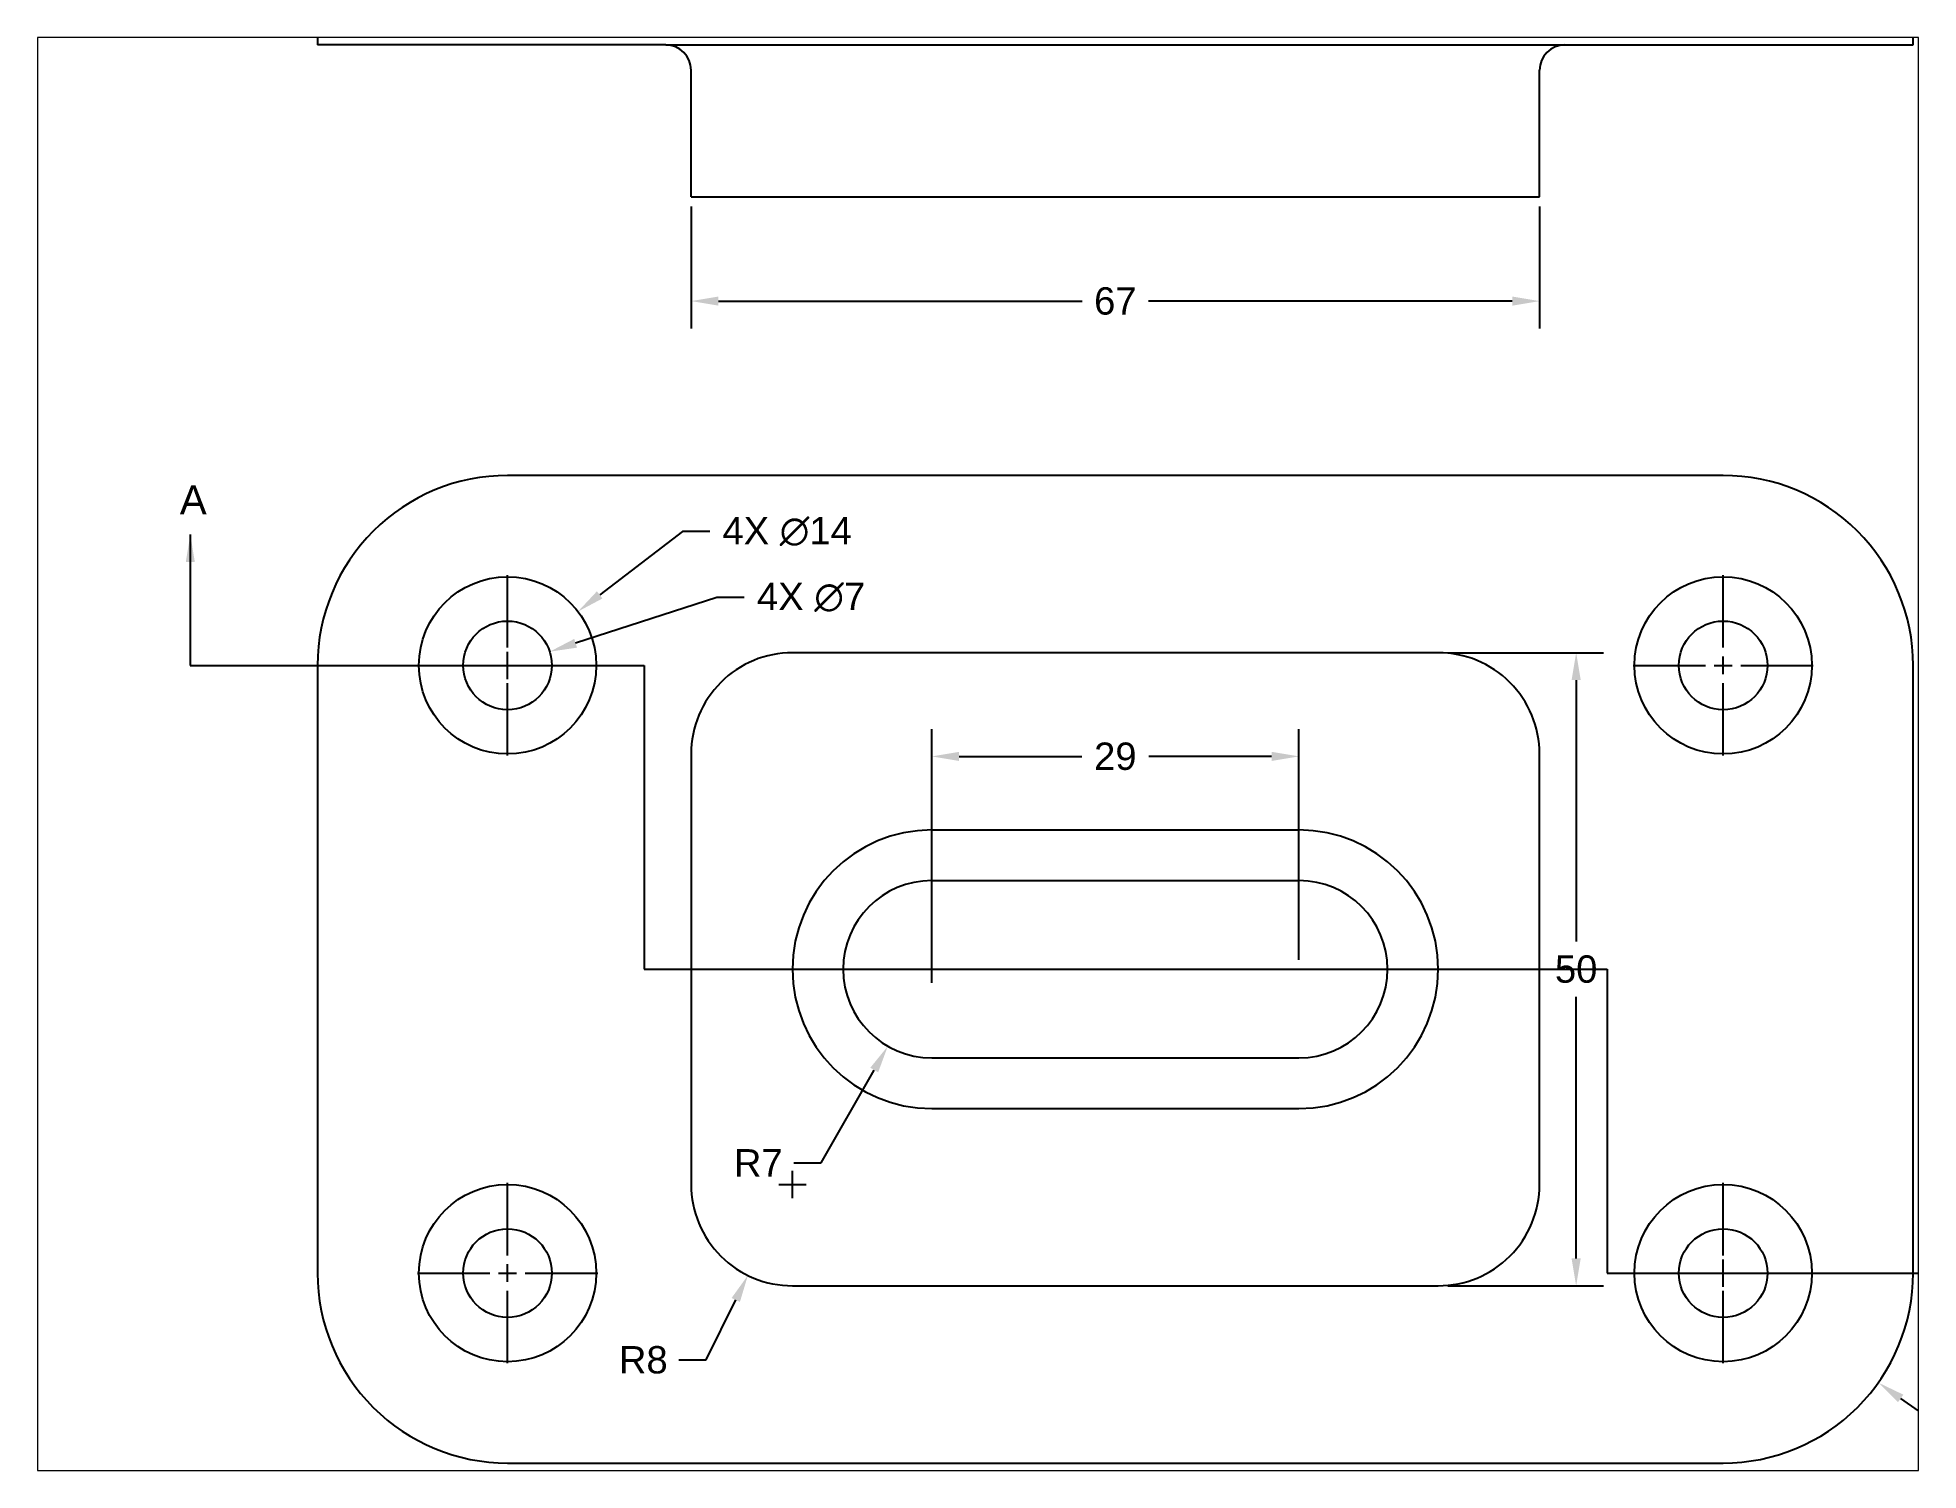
# Paper-space layout 'Layout1' of a CAD drawing. Header units: millimetres. Extents: x 1.05 to 9.45, y 0.8 to 7.2.
# The model-space entities are those that its viewports show. They can reach past a viewport. Long polylines and large blocks are cut down to what shows.
import ezdxf

# ---------------------------------------------------------------- set-up
doc = ezdxf.new("R2010")
doc.units = ezdxf.units.MM
doc.header["$LTSCALE"] = 4
doc.header["$MEASUREMENT"] = 0
for name, pattern in [('CENTER2', [1.125, 0.75, -0.125, 0.125, -0.125]), ('HIDDEN', [0.375, 0.25, -0.125]), ('PHANTOM', [2.5, 1.25, -0.25, 0.25, -0.25, 0.25, -0.25])]:
    doc.linetypes.add(name, pattern=pattern)
doc.layers.get('Defpoints').update_dxf_attribs({"lineweight": 60})
for name, color, linetype in [('centershit', 7, 'Continuous'), ('cuttingplane', 7, 'PHANTOM'), ('dims', 7, 'Continuous')]:
    doc.layers.add(name, color=color, linetype=linetype)
doc.layers.add('hidden', color=7, linetype='HIDDEN', plot=False)
doc.styles.get("Standard").update_dxf_attribs({"font": 'arial.ttf'})
doc.dimstyles.get("Standard").update_dxf_attribs({"dimscale": 12, "dimtxt": 0.18, "dimasz": 0.18, "dimexe": 0.18, "dimexo": 0.0625, "dimgap": 0.09, "dimtad": 0, "dimtih": 1, "dimtoh": 1, "dimdec": 0, "dimzin": 0, "dimdsep": 46, "dimtxsty": 'Standard', "dimcen": 0.09, "dimadec": 0, "dimazin": 0, "dimtfac": 1, "dimtdec": 0, "dimtofl": 0, "dimtmove": 0, "dimatfit": 3, "dimfxl": 1, "dimtolj": 1, "dimtzin": 0, "dimarcsym": 0})

# ---------------------------------------------------------------- blocks, each defined once
blk = doc.blocks.new('*U2')
for radius in [7, 3.5]:
    blk.add_circle((0, 0), radius)
blk = doc.blocks.new('*U3')
at = {"color": 0, "linetype": 'ByBlock', "lineweight": -2, "transparency": 16777216}
for p in [(0, 0), (96, 0), (0, -48), (96, -48)]:
    blk.add_blockref('*U2', p, dxfattribs=at)
blk = doc.blocks.new('*U10')
at = {"layer": 'hidden', "color": 0, "linetype": 'CENTER2', "transparency": 16777216}
for p, q in [((0, 1.4), (0, 7.12)), ((-7.12, 0), (-1.4, 0)), ((1.4, 0), (7.12, 0)), ((0, -7.12), (0, -1.4))]:
    blk.add_line(p, q, dxfattribs=at)
at = {"layer": 'hidden', "color": 0, "linetype": 'Continuous', "transparency": 16777216}
for p, q in [((-0.7, 0), (0.7, 0)), ((0, -0.7), (0, 0.7))]:
    blk.add_line(p, q, dxfattribs=at)
blk = doc.blocks.new('*U11')
at = {"layer": 'hidden', "color": 0, "linetype": 'CENTER2', "transparency": 16777216}
for p, q in [((0, 1.4), (0, 7.12)), ((-7.12, 0), (-1.4, 0)), ((1.4, 0), (7.12, 0)), ((0, -7.12), (0, -1.4))]:
    blk.add_line(p, q, dxfattribs=at)
at = {"layer": 'hidden', "color": 0, "linetype": 'Continuous', "transparency": 16777216}
for p, q in [((-0.7, 0), (0.7, 0)), ((0, -0.7), (0, 0.7))]:
    blk.add_line(p, q, dxfattribs=at)
blk = doc.blocks.new('*U12')
at = {"layer": 'hidden', "color": 0, "linetype": 'CENTER2', "transparency": 16777216}
for p, q in [((0, 1.4), (0, 7.12)), ((-7.12, 0), (-1.4, 0)), ((1.4, 0), (7.12, 0)), ((0, -7.12), (0, -1.4))]:
    blk.add_line(p, q, dxfattribs=at)
at = {"layer": 'hidden', "color": 0, "linetype": 'Continuous', "transparency": 16777216}
for p, q in [((-0.7, 0), (0.7, 0)), ((0, -0.7), (0, 0.7))]:
    blk.add_line(p, q, dxfattribs=at)
blk = doc.blocks.new('*U13')
at = {"layer": 'hidden', "color": 0, "linetype": 'CENTER2', "transparency": 16777216}
for p, q in [((0, 1.4), (0, 7.12)), ((-7.12, 0), (-1.4, 0)), ((1.4, 0), (7.12, 0)), ((0, -7.12), (0, -1.4))]:
    blk.add_line(p, q, dxfattribs=at)
at = {"layer": 'hidden', "color": 0, "linetype": 'Continuous', "transparency": 16777216}
for p, q in [((-0.7, 0), (0.7, 0)), ((0, -0.7), (0, 0.7))]:
    blk.add_line(p, q, dxfattribs=at)
blk = doc.blocks.new('*D22')
at = {"layer": 'Defpoints', "color": 0, "transparency": 16777216}
for p in [(48.5, 39), (45.03, 32.92)]:
    blk.add_point(p, dxfattribs=at)
at = {"layer": 'dims', "color": 0, "lineweight": -2, "transparency": 16777216}
for p, q in [((47.42, 39), (49.58, 39)), ((48.5, 37.92), (48.5, 40.08)), ((39.78, 23.71), (43.96, 31.04)), ((37.62, 23.71), (39.78, 23.71))]:
    blk.add_line(p, q, dxfattribs=at)
at = {"layer": 'dims', "color": 0, "transparency": 16777216}
blk.add_solid([(43.65, 31.22), (44.27, 30.86), (45.03, 32.92)], dxfattribs=at)
at = {"layer": 'dims', "color": 0, "transparency": 16777216, "insert": (34.8, 23.71), "char_height": 2.16, "attachment_point": 5}
blk.add_mtext('\\A1;R7', dxfattribs=at)
blk = doc.blocks.new('*D23')
at = {"layer": 'Defpoints', "color": 0, "transparency": 16777216}
for p in [(37.5, 22), (33.98, 14.82)]:
    blk.add_point(p, dxfattribs=at)
at = {"layer": 'dims', "color": 0, "lineweight": -2, "transparency": 16777216}
for p, q in [((37.5, 20.92), (37.5, 23.08)), ((36.42, 22), (38.58, 22)), ((30.7, 8.14), (33.03, 12.88)), ((28.54, 8.14), (30.7, 8.14))]:
    blk.add_line(p, q, dxfattribs=at)
at = {"layer": 'dims', "color": 0, "transparency": 16777216}
blk.add_solid([(32.7, 13.04), (33.35, 12.72), (33.98, 14.82)], dxfattribs=at)
at = {"layer": 'dims', "color": 0, "transparency": 16777216, "insert": (25.72, 8.14), "char_height": 2.16, "attachment_point": 5}
blk.add_mtext('\\A1;R8', dxfattribs=at)
blk = doc.blocks.new('*D24')
at = {"layer": 'Defpoints', "color": 0, "transparency": 16777216}
for p in [(111, 15), (123.25, 6.35)]:
    blk.add_point(p, dxfattribs=at)
at = {"layer": 'dims', "color": 0, "lineweight": -2, "transparency": 16777216}
for p, q in [((109.92, 15), (112.08, 15)), ((111, 13.92), (111, 16.08)), ((128.71, 2.5), (125.02, 5.1)), ((130.87, 2.5), (128.71, 2.5))]:
    blk.add_line(p, q, dxfattribs=at)
at = {"layer": 'dims', "color": 0, "transparency": 16777216}
blk.add_solid([(125.23, 5.4), (124.81, 4.81), (123.25, 6.35)], dxfattribs=at)
at = {"layer": 'dims', "color": 0, "transparency": 16777216, "insert": (134.53, 2.5), "char_height": 2.16, "attachment_point": 5}
blk.add_mtext('\\A1;R15', dxfattribs=at)
blk = doc.blocks.new('*D25')
at = {"layer": 'Defpoints', "color": 0, "transparency": 16777216}
for p in [(77.5, 55.81), (48.5, 39), (77.5, 39)]:
    blk.add_point(p, dxfattribs=at)
at = {"layer": 'dims', "color": 0, "lineweight": -2, "transparency": 16777216}
for p, q in [((48.5, 39.75), (48.5, 57.97)), ((77.5, 39.75), (77.5, 57.97)), ((50.66, 55.81), (60.35, 55.81)), ((75.34, 55.81), (65.65, 55.81))]:
    blk.add_line(p, q, dxfattribs=at)
at = {"layer": 'dims', "color": 0, "transparency": 16777216}
for points in [[(50.66, 56.17), (50.66, 55.45), (48.5, 55.81)], [(75.34, 56.17), (75.34, 55.45), (77.5, 55.81)]]:
    blk.add_solid(points, dxfattribs=at)
at = {"layer": 'dims', "color": 0, "transparency": 16777216, "insert": (63, 55.81), "char_height": 2.16, "attachment_point": 5}
blk.add_mtext('\\A1;29', dxfattribs=at)
blk = doc.blocks.new('*D26')
at = {"layer": 'Defpoints', "color": 0, "transparency": 16777216}
for p in [(29.5, 100), (96.5, 100), (96.5, 91.77)]:
    blk.add_point(p, dxfattribs=at)
at = {"layer": 'dims', "color": 0, "lineweight": -2, "transparency": 16777216}
for p, q in [((29.5, 99.25), (29.5, 89.61)), ((96.5, 99.25), (96.5, 89.61)), ((31.66, 91.77), (60.37, 91.77)), ((94.34, 91.77), (65.63, 91.77))]:
    blk.add_line(p, q, dxfattribs=at)
at = {"layer": 'dims', "color": 0, "transparency": 16777216}
for points in [[(31.66, 92.13), (31.66, 91.41), (29.5, 91.77)], [(94.34, 92.13), (94.34, 91.41), (96.5, 91.77)]]:
    blk.add_solid(points, dxfattribs=at)
at = {"layer": 'dims', "color": 0, "transparency": 16777216, "insert": (63, 91.77), "char_height": 2.16, "attachment_point": 5}
blk.add_mtext('\\A1;67', dxfattribs=at)
blk = doc.blocks.new('*D27')
at = {"layer": 'Defpoints', "color": 0, "transparency": 16777216}
for p in [(88.5, 64), (88.5, 14), (99.39, 14)]:
    blk.add_point(p, dxfattribs=at)
at = {"layer": 'dims', "color": 0, "lineweight": -2, "transparency": 16777216}
for p, q in [((89.25, 64), (101.55, 64)), ((99.39, 61.84), (99.39, 41.18)), ((99.39, 16.16), (99.39, 36.82)), ((89.25, 14), (101.55, 14))]:
    blk.add_line(p, q, dxfattribs=at)
at = {"layer": 'dims', "color": 0, "transparency": 16777216}
for points in [[(99.03, 61.84), (99.75, 61.84), (99.39, 64)], [(99.03, 16.16), (99.75, 16.16), (99.39, 14)]]:
    blk.add_solid(points, dxfattribs=at)
at = {"layer": 'dims', "color": 0, "transparency": 16777216, "insert": (99.39, 39), "char_height": 2.16, "attachment_point": 5}
blk.add_mtext('\\A1;50', dxfattribs=at)
blk = doc.blocks.new('*D28')
at = {"layer": 'Defpoints', "color": 0, "transparency": 16777216}
for p in [(20.56, 67.25), (9.44, 58.75)]:
    blk.add_point(p, dxfattribs=at)
at = {"layer": 'dims', "color": 0, "lineweight": -2, "transparency": 16777216}
for p, q in [((28.82, 73.57), (22.28, 68.57)), ((30.98, 73.57), (28.82, 73.57)), ((15, 61.92), (15, 64.08)), ((13.92, 63), (16.08, 63))]:
    blk.add_line(p, q, dxfattribs=at)
at = {"layer": 'dims', "color": 0, "transparency": 16777216}
blk.add_solid([(22.06, 68.85), (22.49, 68.28), (20.56, 67.25)], dxfattribs=at)
at = {"layer": 'dims', "color": 0, "transparency": 16777216, "insert": (37.08, 73.57), "char_height": 2.16, "attachment_point": 5}
blk.add_mtext('\\A1;4X ∅14', dxfattribs=at)
blk = doc.blocks.new('*D29')
at = {"layer": 'Defpoints', "color": 0, "transparency": 16777216}
for p in [(18.33, 64.08), (11.67, 61.92)]:
    blk.add_point(p, dxfattribs=at)
at = {"layer": 'dims', "color": 0, "lineweight": -2, "transparency": 16777216}
for p, q in [((31.54, 68.37), (20.38, 64.75)), ((33.7, 68.37), (31.54, 68.37)), ((15, 61.92), (15, 64.08)), ((13.92, 63), (16.08, 63))]:
    blk.add_line(p, q, dxfattribs=at)
at = {"layer": 'dims', "color": 0, "transparency": 16777216}
blk.add_solid([(20.27, 65.09), (20.49, 64.4), (18.33, 64.08)], dxfattribs=at)
at = {"layer": 'dims', "color": 0, "transparency": 16777216, "insert": (38.97, 68.37), "char_height": 2.16, "attachment_point": 5}
blk.add_mtext('\\A1;4X ∅7', dxfattribs=at)

msp = doc.modelspace()

# ---------------------------------------------------------------- linework, layer by layer
for p, q in [((27.5, 112), (0, 112)), ((27.5, 112), (98.5, 112)), ((98.5, 112), (126, 112)), ((29.5, 100), (29.5, 110)), ((96.5, 100), (96.5, 110)), ((48.5, 46), (77.5, 46)), ((48.5, 32), (77.5, 32))]:
    msp.add_line(p, q)
at = {"linetype": 'HIDDEN'}
for p, q in [((48.5, 50), (77.5, 50)), ((48.5, 28), (77.5, 28))]:
    msp.add_line(p, q, dxfattribs=at)
for points in [[(126, 112), (126, 117), (0, 117), (0, 112)], [(29.5, 100), (96.5, 100)]]:
    msp.add_lwpolyline(points)
for points in [[(15, 0), (111, 0, 0.414214), (126, 15), (126, 63, 0.414214), (111, 78), (15, 78, 0.414214), (0, 63), (0, 15, 0.414214)], [(37.5, 14), (88.5, 14, 0.414214), (96.5, 22), (96.5, 56, 0.414214), (88.5, 64), (37.5, 64, 0.414214), (29.5, 56), (29.5, 22, 0.414214)]]:
    msp.add_lwpolyline(points, format="xyb", close=True)
for centre, radius, start, end in [((27.5, 110), 2, 0, 90), ((98.5, 110), 2, 90, 180), ((48.5, 39), 7, 90, 270), ((77.5, 39), 7, 270, 90)]:
    msp.add_arc(centre, radius, start, end)
for centre, start, end in [((48.5, 39), 90, 270), ((77.5, 39), 270, 90)]:
    msp.add_arc(centre, 11, start, end, dxfattribs=at)
at = {"layer": 'cuttingplane'}
for p, q in [((-10.05, 63), (25.8, 63)), ((25.8, 63), (25.8, 39)), ((25.8, 39), (101.85, 39)), ((101.85, 39), (101.85, 15)), ((101.85, 15), (132.4, 15))]:
    msp.add_line(p, q, dxfattribs=at)

# ---------------------------------------------------------------- block references
msp.add_blockref('*U3', (15, 63))
at = {"layer": 'hidden', "linetype": 'CENTER2'}
for name, p in [('*U10', (15, 63)), ('*U11', (111, 63)), ('*U13', (15, 15)), ('*U12', (111, 15))]:
    msp.add_blockref(name, p, dxfattribs=at)

# ---------------------------------------------------------------- texts
at = {"layer": 'centershit', "insert": (-10.88, 77.21), "char_height": 2.28, "attachment_point": 1}
msp.add_mtext_dynamic_manual_height_columns('A', width=26.0511, gutter_width=5.69, heights=[6.28], dxfattribs=at)

# ---------------------------------------------------------------- dimensions: what is measured, and where the dimension line sits
at = {"layer": 'dims'}
for base, p1, p2, picture, middle in [((96.5, 91.77), (29.5, 100), (96.5, 100), '*D26', (63, 91.77)), ((77.5, 55.81), (48.5, 39), (77.5, 39), '*D25', (63, 55.81))]:
    dim = msp.add_linear_dim(base=base, p1=p1, p2=p2, dimstyle='Standard', dxfattribs=at)
    dim.commit()
    dim.dimension.update_dxf_attribs({"geometry": picture, "text_midpoint": middle})
for p1, p2, picture, middle in [((9.44, 58.75), (20.56, 67.25), '*D28', (37.08, 73.57)), ((11.67, 61.92), (18.33, 64.08), '*D29', (38.97, 68.37))]:
    dim = msp.add_diameter_dim_2p(p1=p1, p2=p2, text='4X <>', dimstyle='Standard', dxfattribs=at)
    dim.commit()
    dim.dimension.update_dxf_attribs({"geometry": picture, "text_midpoint": middle, "dimtype": 163})
dim = msp.add_linear_dim(base=(99.39, 14), p1=(88.5, 64), p2=(88.5, 14), angle=90, dimstyle='Standard', dxfattribs=at)
dim.commit()
dim.dimension.update_dxf_attribs({"geometry": '*D27', "text_midpoint": (99.39, 39)})
for center, mpoint, picture, middle in [((48.5, 39), (45.03, 32.92), '*D22', (34.8, 23.71)), ((37.5, 22), (33.98, 14.82), '*D23', (25.72, 8.14)), ((111, 15), (123.25, 6.35), '*D24', (134.53, 2.5))]:
    dim = msp.add_radius_dim(center=center, mpoint=mpoint, dimstyle='Standard', dxfattribs=at)
    dim.commit()
    dim.dimension.update_dxf_attribs({"geometry": picture, "text_midpoint": middle, "dimtype": 164})

# ---------------------------------------------------------------- leaders
at = {"layer": 'cuttingplane'}
msp.add_leader([(-10.05, 73.33), (-10.05, 63)], dimstyle='Standard', override={"dimgap": 0.09, "dimtad": 0}, dxfattribs=at)

psp = doc.layouts.get("Layout1")

# ---------------------------------------------------------------- viewports
at = {"layer": '0'}
psp.add_viewport(center=(5.25, 4), size=(8.4, 6.4), view_center_point=(52.1537, 56), view_height=113.162223, dxfattribs=at)

doc.saveas('drawing.dxf')
